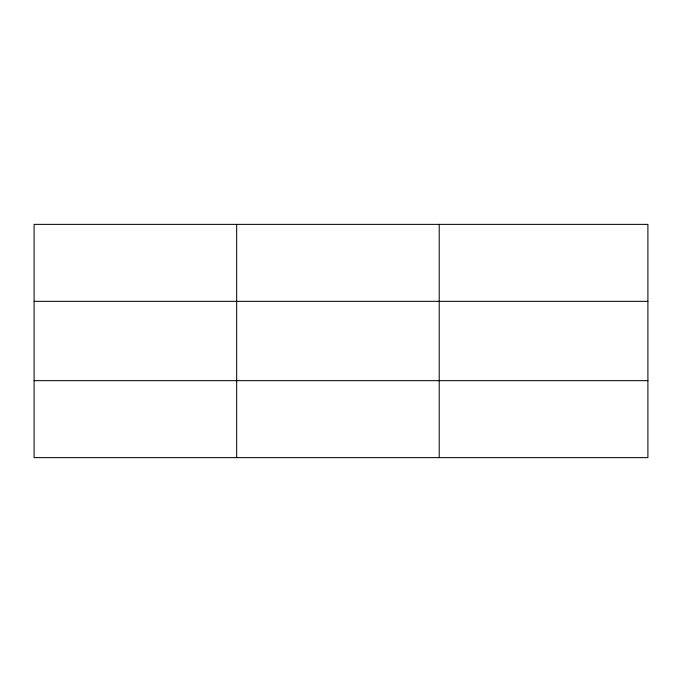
<?xml version="1.0" encoding="UTF-8"?>
<svg xmlns="http://www.w3.org/2000/svg" width="682" height="682" viewBox="0 0 682 682"><rect width="100%" height="100%" fill="white"/><g stroke="black" fill="none" stroke-linecap="round" stroke-linejoin="round"><path stroke-width="1.02" d="M236.654 224.369L236.654 457.631M439.208 224.369L439.208 457.631M647.9 301.342L647.9 224.369L34.1 224.369L34.1 457.631L647.9 457.631L647.9 301.342L34.1 301.342M34.1 380.658L647.9 380.658"/></g></svg>
